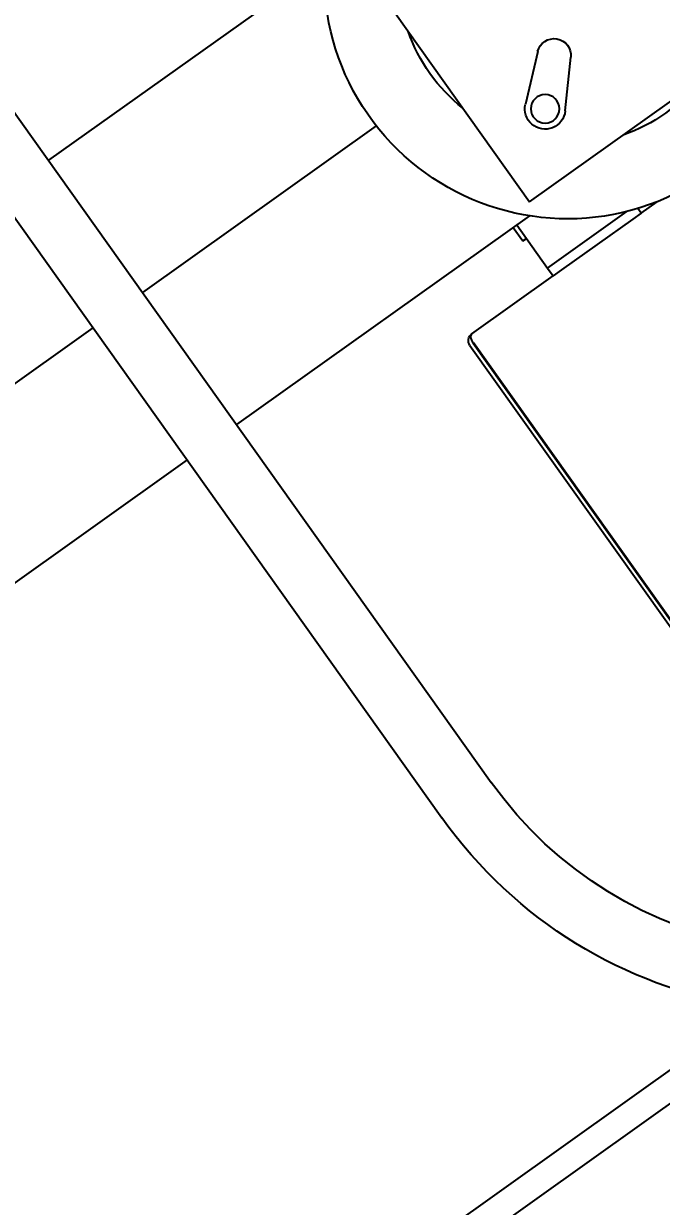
# Model space of a CAD drawing. Header units: feet. Extents: x 2321988 to 2329858, y 6722724 to 6730499.
# Drawn here: x 2326036.904 to 2326037.887, y 6726819.992 to 6726821.815 of the extents above; entities that cross this region are included whole.
import ezdxf

# ---------------------------------------------------------------- set-up
doc = ezdxf.new("R2010")
doc.units = ezdxf.units.FT
doc.header["$MEASUREMENT"] = 0
doc.header["$PDSIZE"] = 5
doc.layers.add('BESS Dimensions', color=3, linetype='Continuous')
doc.layers.add('C-BESS-EQUIPMENT', color=255, linetype='Continuous')
doc.styles.add('TG_DIMS', font='arial.ttf')
doc.dimstyles.new('TG-PROPOSED-ANNO', dxfattribs={"dimtxt": 0.1, "dimasz": 0.1, "dimexe": 0.05, "dimexo": 0.05, "dimgap": 0.02, "dimtad": 0, "dimtih": 1, "dimtoh": 1, "dimdsep": 46, "dimtxsty": 'TG_DIMS', "dimcen": 0, "dimclrd": 256, "dimclre": 256, "dimclrt": 256, "dimaunit": 1, "dimadec": 6, "dimazin": 2, "dimtfac": 1, "dimtofl": 0, "dimtmove": 1, "dimatfit": 3, "dimfxl": 1, "dimtolj": 1, "dimtzin": 0, "dimarcsym": 0})

# ---------------------------------------------------------------- blocks, each defined once
blk = doc.blocks.new('Midpoint Site Plan$0$GA 34.5kV 10MVAR Cap Bank top')
at = {"color": 0}
for p, q in [((-33.19, 36.073), (-53.44, 36.073)), ((-53.44, 35.573), (-33.19, 35.573)), ((-29.94, 22.512), (-29.94, 32.208)), ((-29.868, 22.512), (-29.868, 32.208)), ((-29.861, 32.208), (-29.861, 22.512)), ((-35.431, -29.332), (-35.431, 29.322)), ((-34.306, -29.332), (-34.306, 29.322)), ((-29.788, 22.36), (-27.94, 22.36)), ((-27.75, 22.36), (-27.94, 22.36)), ((-27.94, 22.18), (-27.94, 22.36)), ((-26.13, 22.36), (-27.75, 22.36)), ((-25.94, 22.36), (-26.13, 22.36)), ((-25.94, 22.36), (-25.574, 22.36)), ((-25.94, 22.36), (-25.94, 22.254)), ((-27.94, 22.18), (-26.141, 22.18)), ((-27.94, 21.2), (-27.94, 22.18)), ((-28.02, 21.2), (-28.02, 21.51)), ((-28.02, 21.51), (-27.94, 21.51)), ((-35.431, 21.2), (-54.44, 21.2)), ((-27.654, 21.2), (-34.306, 21.2)), ((-27.5, 14.99), (-27.5, 20.99)), ((-27.5, 20.99), (-20.44, 20.99)), ((-25.986, 20.006), (-25.327, 19.257)), ((-25.767, 18.817), (-26.516, 19.476)), ((-35.431, 18.2), (-54.44, 18.2)), ((-28.995, 18.2), (-34.306, 18.2)), ((-28.031, 15.2), (-34.306, 15.2))]:
    blk.add_line(p, q, dxfattribs=at)
blk.add_circle((-26.268, 19.758), 0.264, dxfattribs=at)
for centre, radius, start, end in [((-26.868, 29.322), 8.562, 90, 180), ((-26.868, 29.322), 7.437, 90, 180), ((-29.788, 22.512), 0.152, 180, 270), ((-29.788, 22.512), 0.08, 180, 206.5378), ((-24.5, 17.99), 4.5, 41.8103, 246.8379), ((-24.5, 17.99), 3.125, 73.7398, 106.2602), ((-26.268, 19.758), 0.375, 41.388, 228.612), ((-25.561, 19.051), 0.312, 228.612, 41.388), ((-24.5, 17.99), 3.125, 163.7398, 196.2602)]:
    blk.add_arc(centre, radius, start, end, dxfattribs=at)
blk.add_ellipse((-29.788, 22.512), major_axis=(0, -0.152), ratio=0.484448, start_param=4.712389, end_param=6.283185, dxfattribs=at)
blk = doc.blocks.new('*D110')
at = {"layer": 'BESS Dimensions', "lineweight": -2, "transparency": 16777216}
for p, q in [((2325959.3419, 6726878.5788), (2325907.9067, 6726841.9324)), ((2325917.7814, 6726836.6894), (2325957.7158, 6726780.6393)), ((2326007.7221, 6726710.4528), (2325967.7877, 6726766.5029)), ((2326060.8878, 6726736.0536), (2326009.4525, 6726699.4072))]:
    blk.add_line(p, q, dxfattribs=at)
at = {"layer": 'BESS Dimensions', "transparency": 16777216}
for points in [[(2325919.1388, 6726837.6565), (2325916.424, 6726835.7223), (2325911.9788, 6726844.8337)], [(2326009.0794, 6726711.4199), (2326006.3647, 6726709.4857), (2326013.5247, 6726702.3085)]]:
    blk.add_solid(points, dxfattribs=at)
at = {"layer": 'Defpoints', "color": 0, "transparency": 16777216}
for p in [(2325963.414, 6726881.4801), (2326064.9599, 6726738.9549), (2326013.5247, 6726702.3085)]:
    blk.add_point(p, dxfattribs=at)
at = {"layer": 'BESS Dimensions', "transparency": 16777216, "insert": (2325962.7517, 6726773.5711), "char_height": 10, "attachment_point": 5, "style": 'TG_DIMS'}
blk.add_mtext("\\A1;175'", dxfattribs=at)

msp = doc.modelspace()

# ---------------------------------------------------------------- block references
at = {"layer": 'C-BESS-EQUIPMENT', "xscale": -0.08333333333333331, "yscale": 0.08333333333333331, "zscale": 0.08333333333333331, "rotation": 215.4689808292026}
msp.add_blockref('Midpoint Site Plan$0$GA 34.5kV 10MVAR Cap Bank top', (2326038.5356, 6726824.2945), dxfattribs=at)

# ---------------------------------------------------------------- dimensions: what is measured, and where the dimension line sits
at = {"layer": 'BESS Dimensions'}
dim = msp.add_aligned_dim(p1=(2325963.414, 6726881.4801), p2=(2326064.9599, 6726738.9549), distance=-63.1549, dimstyle='TG-PROPOSED-ANNO', override={"dimscale": 50, "dimpost": "'"}, dxfattribs=at)
dim.commit()
dim.dimension.update_dxf_attribs({"geometry": '*D110', "text_midpoint": (2325962.7517, 6726773.5711)})

doc.saveas('drawing.dxf')
